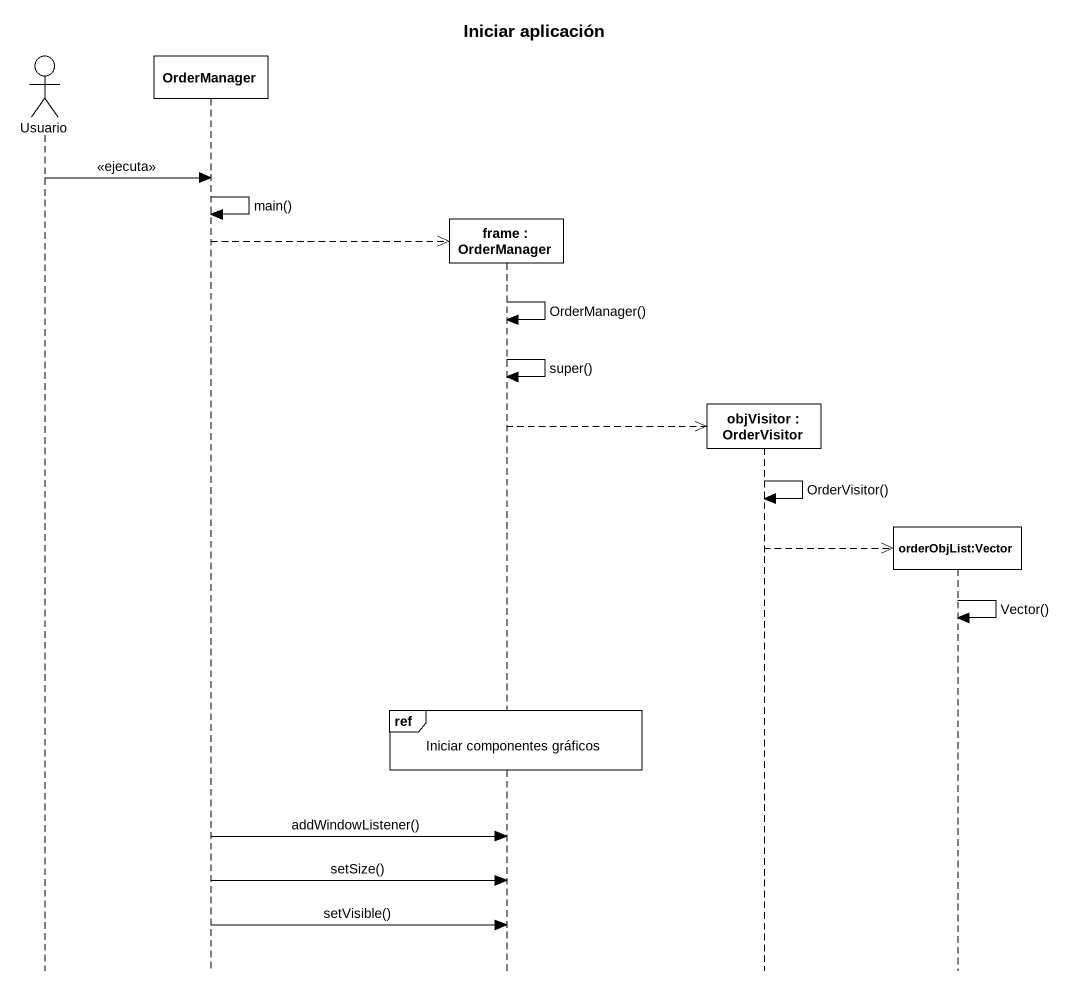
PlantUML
@startuml
title Iniciar aplicación
hide footbox
actor Usuario
participant OrderManager
participant "frame : OrderManager" as frame_
participant "objVisitor : OrderVisitor" as objVisitor
participant "orderObjList:Vector" as orderObjList_Vector

Usuario -> OrderManager : <<ejecuta>>
OrderManager -> OrderManager : main()
OrderManager -->> frame_ **
frame_ -> frame_ : OrderManager()
frame_ -> frame_ : super()
frame_ -->> objVisitor **
objVisitor -> objVisitor : OrderVisitor()
objVisitor -->> orderObjList_Vector **
orderObjList_Vector -> orderObjList_Vector : Vector()
ref over frame_ : Iniciar componentes gráficos
OrderManager -> frame_ : addWindowListener()
OrderManager -> frame_ : setSize()
OrderManager -> frame_ : setVisible()
@enduml
